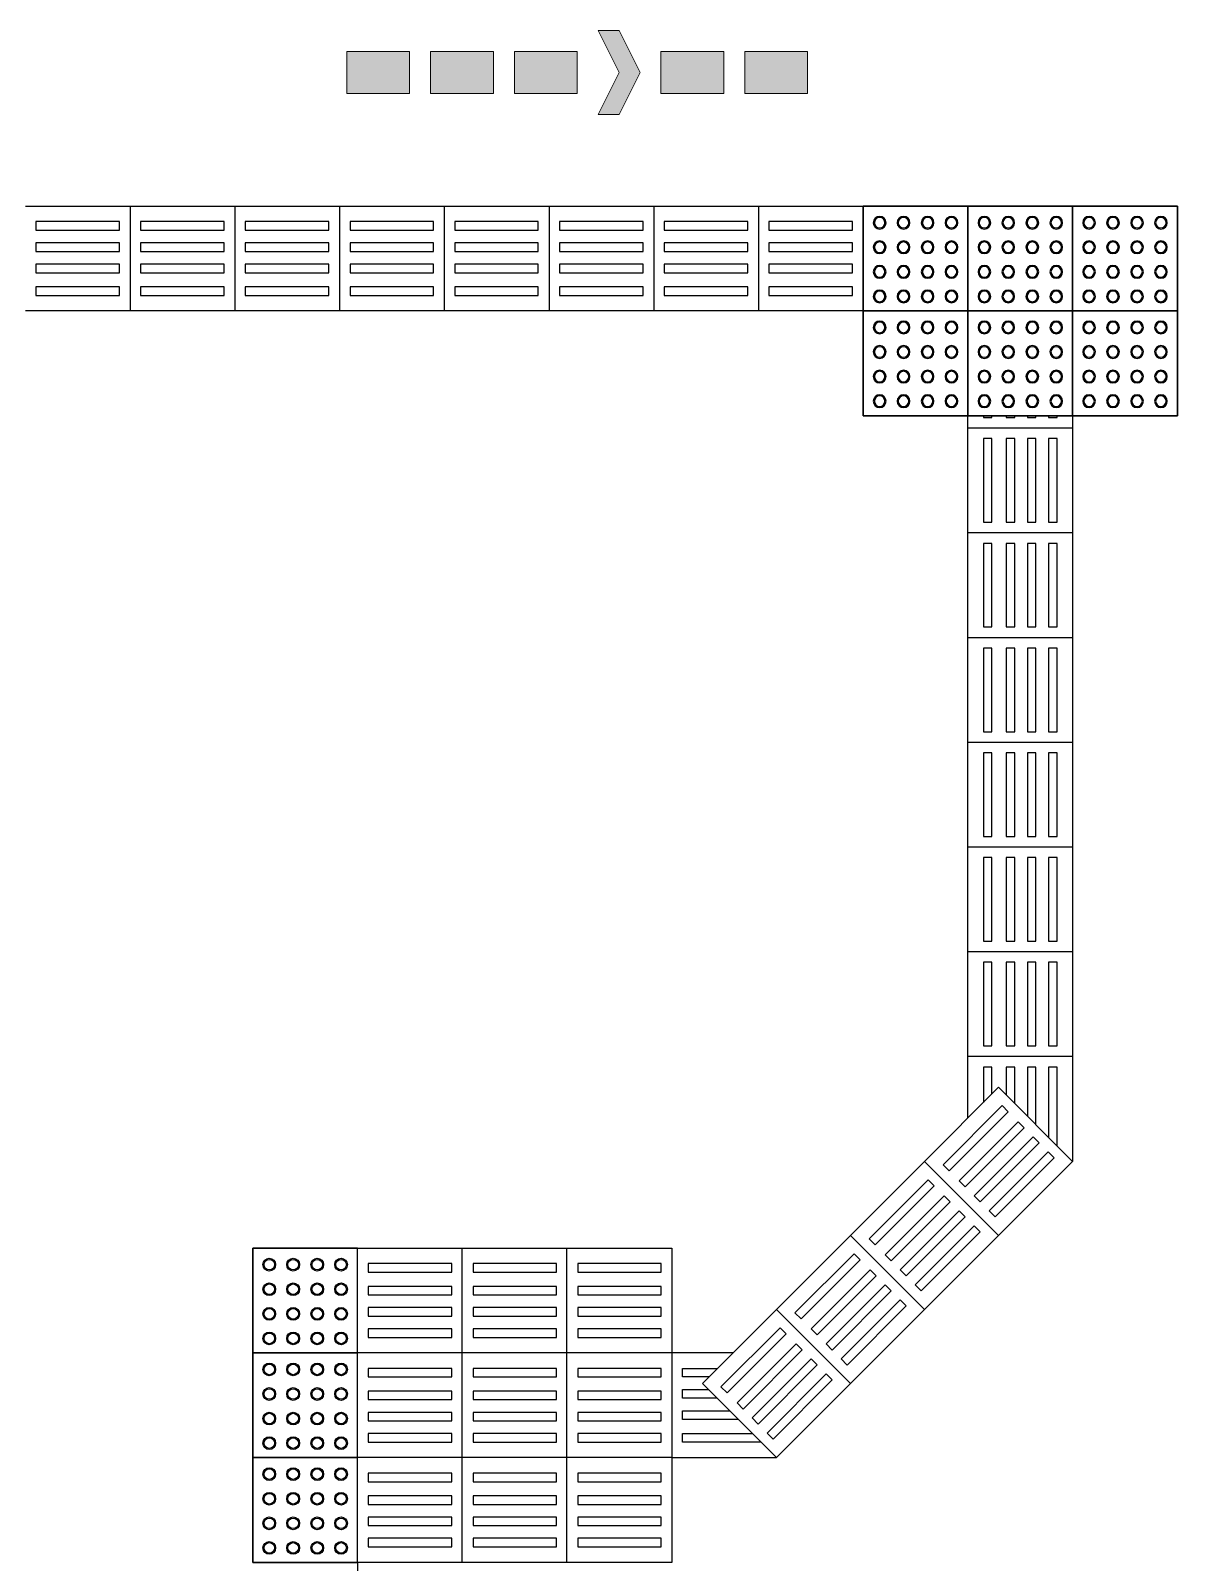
# Model space of a CAD drawing. Header units: metres. Extents: x 341 to 459, y 1341 to 1425.
# Drawn here: x 364.654 to 367.392, y 1374.081 to 1377.737 of the extents above; entities that cross this region are included whole.
import ezdxf
from ezdxf.enums import TextEntityAlignment as Align

# ---------------------------------------------------------------- set-up
doc = ezdxf.new("R2010")
doc.units = ezdxf.units.M
doc.layers.add('INC_EQUIP', color=10, linetype='Continuous', lineweight=20)
doc.layers.add('INC_PLACAS', color=10, linetype='Continuous', lineweight=20)
doc.layers.add('Itens de detalhe', color=7, linetype='Continuous')
doc.layers.add('Notas de texto-1', color=7, linetype='Continuous')
doc.styles.add('ROMANS', font='ROMANS.SHX')

# ---------------------------------------------------------------- blocks, each defined once
blk = doc.blocks.new('piso tatil')
at = {"layer": 'Itens de detalhe', "color": 252, "true_color": 0x939598, "extrusion": (0, 0, -1)}
for p, q in [((-147.1721, 27.6842), (-146.9221, 27.6842)), ((-147.1721, 27.6842), (-146.9221, 27.6842)), ((-146.9221, 27.6842), (-146.6721, 27.6842)), ((-146.9221, 27.6842), (-146.6721, 27.6842)), ((-146.9221, 27.6842), (-146.9221, 27.4342)), ((-146.9221, 27.6842), (-146.9221, 27.4342)), ((-146.6721, 27.6842), (-146.4221, 27.6842)), ((-146.6721, 27.6842), (-146.4221, 27.6842)), ((-146.6721, 27.6842), (-146.6721, 27.4342)), ((-146.6721, 27.6842), (-146.6721, 27.4342)), ((-146.4221, 27.6842), (-146.1721, 27.6842)), ((-146.4221, 27.6842), (-146.1721, 27.6842)), ((-146.4221, 27.6842), (-146.4221, 27.4342)), ((-146.4221, 27.6842), (-146.4221, 27.4342)), ((-146.1721, 27.6842), (-145.9221, 27.6842)), ((-146.1721, 27.6842), (-145.9221, 27.6842)), ((-146.1721, 27.6842), (-146.1721, 27.4342)), ((-146.1721, 27.6842), (-146.1721, 27.4342)), ((-145.9221, 27.6842), (-145.6721, 27.6842)), ((-145.9221, 27.6842), (-145.6721, 27.6842)), ((-145.9221, 27.6842), (-145.9221, 27.4342)), ((-145.9221, 27.6842), (-145.9221, 27.4342)), ((-145.6721, 27.6842), (-145.4221, 27.6842)), ((-145.6721, 27.6842), (-145.4221, 27.6842)), ((-145.6721, 27.6842), (-145.6721, 27.4342)), ((-145.6721, 27.6842), (-145.6721, 27.4342)), ((-145.4221, 27.6842), (-145.1721, 27.6842)), ((-145.4221, 27.6842), (-145.1721, 27.6842)), ((-145.4221, 27.6842), (-145.4221, 27.4342)), ((-145.4221, 27.6842), (-145.4221, 27.4342)), ((-145.1721, 27.6842), (-144.9221, 27.6842)), ((-145.1721, 27.4342), (-145.1721, 27.6842)), ((-145.1721, 27.6842), (-145.1721, 27.4342)), ((-144.9221, 27.6842), (-145.1721, 27.6842)), ((-144.9221, 27.6842), (-144.6721, 27.6842)), ((-144.6721, 27.6842), (-144.9221, 27.6842)), ((-144.9221, 27.6842), (-144.9221, 27.4342)), ((-144.9221, 27.4342), (-144.9221, 27.6842)), ((-144.6721, 27.6842), (-144.4221, 27.6842)), ((-144.6721, 27.4342), (-144.6721, 27.6842)), ((-144.6721, 27.6842), (-144.6721, 27.4342)), ((-144.4221, 27.6842), (-144.6721, 27.6842)), ((-144.4221, 27.6842), (-144.4221, 27.4342)), ((-144.4221, 27.4342), (-144.4221, 27.6842)), ((-146.9477, 27.6473), (-147.1472, 27.6473)), ((-147.1472, 27.6473), (-147.1472, 27.6268)), ((-146.9477, 27.6268), (-146.9477, 27.6473)), ((-146.6977, 27.6473), (-146.8972, 27.6473)), ((-146.8972, 27.6473), (-146.8972, 27.6268)), ((-146.6977, 27.6268), (-146.6977, 27.6473)), ((-146.4477, 27.6473), (-146.6472, 27.6473)), ((-146.6472, 27.6473), (-146.6472, 27.6268)), ((-146.4477, 27.6268), (-146.4477, 27.6473)), ((-146.1977, 27.6473), (-146.3972, 27.6473)), ((-146.3972, 27.6473), (-146.3972, 27.6268)), ((-146.1977, 27.6268), (-146.1977, 27.6473)), ((-145.9477, 27.6473), (-146.1472, 27.6473)), ((-146.1472, 27.6473), (-146.1472, 27.6268)), ((-145.9477, 27.6268), (-145.9477, 27.6473)), ((-145.6977, 27.6473), (-145.8972, 27.6473)), ((-145.8972, 27.6473), (-145.8972, 27.6268)), ((-145.6977, 27.6268), (-145.6977, 27.6473)), ((-145.4477, 27.6473), (-145.6472, 27.6473)), ((-145.6472, 27.6473), (-145.6472, 27.6268)), ((-145.4477, 27.6268), (-145.4477, 27.6473)), ((-145.1977, 27.6473), (-145.3972, 27.6473)), ((-145.3972, 27.6473), (-145.3972, 27.6268)), ((-145.1977, 27.6268), (-145.1977, 27.6473)), ((-147.1472, 27.6268), (-146.9477, 27.6268)), ((-146.8972, 27.6268), (-146.6977, 27.6268)), ((-146.6472, 27.6268), (-146.4477, 27.6268)), ((-146.3972, 27.6268), (-146.1977, 27.6268)), ((-146.1472, 27.6268), (-145.9477, 27.6268)), ((-145.8972, 27.6268), (-145.6977, 27.6268)), ((-145.6472, 27.6268), (-145.4477, 27.6268)), ((-145.3972, 27.6268), (-145.1977, 27.6268)), ((-146.9477, 27.5966), (-147.1472, 27.5966)), ((-147.1472, 27.5966), (-147.1472, 27.5761)), ((-147.1472, 27.5761), (-146.9477, 27.5761)), ((-146.9477, 27.5761), (-146.9477, 27.5966)), ((-146.6977, 27.5966), (-146.8972, 27.5966)), ((-146.8972, 27.5966), (-146.8972, 27.5761)), ((-146.8972, 27.5761), (-146.6977, 27.5761)), ((-146.6977, 27.5761), (-146.6977, 27.5966)), ((-146.4477, 27.5966), (-146.6472, 27.5966)), ((-146.6472, 27.5966), (-146.6472, 27.5761)), ((-146.6472, 27.5761), (-146.4477, 27.5761)), ((-146.4477, 27.5761), (-146.4477, 27.5966)), ((-146.1977, 27.5966), (-146.3972, 27.5966)), ((-146.3972, 27.5966), (-146.3972, 27.5761)), ((-146.3972, 27.5761), (-146.1977, 27.5761)), ((-146.1977, 27.5761), (-146.1977, 27.5966)), ((-145.9477, 27.5966), (-146.1472, 27.5966)), ((-146.1472, 27.5966), (-146.1472, 27.5761)), ((-146.1472, 27.5761), (-145.9477, 27.5761)), ((-145.9477, 27.5761), (-145.9477, 27.5966)), ((-145.6977, 27.5966), (-145.8972, 27.5966)), ((-145.8972, 27.5966), (-145.8972, 27.5761)), ((-145.8972, 27.5761), (-145.6977, 27.5761)), ((-145.6977, 27.5761), (-145.6977, 27.5966)), ((-145.4477, 27.5966), (-145.6472, 27.5966)), ((-145.6472, 27.5966), (-145.6472, 27.5761)), ((-145.6472, 27.5761), (-145.4477, 27.5761)), ((-145.4477, 27.5761), (-145.4477, 27.5966)), ((-145.1977, 27.5966), (-145.3972, 27.5966)), ((-145.3972, 27.5966), (-145.3972, 27.5761)), ((-145.3972, 27.5761), (-145.1977, 27.5761)), ((-145.1977, 27.5761), (-145.1977, 27.5966)), ((-146.9477, 27.5459), (-147.1472, 27.5459)), ((-147.1472, 27.5459), (-147.1472, 27.5254)), ((-146.9477, 27.5254), (-146.9477, 27.5459)), ((-146.6977, 27.5459), (-146.8972, 27.5459)), ((-146.8972, 27.5459), (-146.8972, 27.5254)), ((-146.6977, 27.5254), (-146.6977, 27.5459)), ((-146.4477, 27.5459), (-146.6472, 27.5459)), ((-146.6472, 27.5459), (-146.6472, 27.5254)), ((-146.4477, 27.5254), (-146.4477, 27.5459)), ((-146.1977, 27.5459), (-146.3972, 27.5459)), ((-146.3972, 27.5459), (-146.3972, 27.5254)), ((-146.1977, 27.5254), (-146.1977, 27.5459)), ((-145.9477, 27.5459), (-146.1472, 27.5459)), ((-146.1472, 27.5459), (-146.1472, 27.5254)), ((-145.9477, 27.5254), (-145.9477, 27.5459)), ((-145.6977, 27.5459), (-145.8972, 27.5459)), ((-145.8972, 27.5459), (-145.8972, 27.5254)), ((-145.6977, 27.5254), (-145.6977, 27.5459)), ((-145.4477, 27.5459), (-145.6472, 27.5459)), ((-145.6472, 27.5459), (-145.6472, 27.5254)), ((-145.4477, 27.5254), (-145.4477, 27.5459)), ((-145.1977, 27.5459), (-145.3972, 27.5459)), ((-145.3972, 27.5459), (-145.3972, 27.5254)), ((-145.1977, 27.5254), (-145.1977, 27.5459)), ((-147.1472, 27.5254), (-146.9477, 27.5254)), ((-146.8972, 27.5254), (-146.6977, 27.5254)), ((-146.6472, 27.5254), (-146.4477, 27.5254)), ((-146.3972, 27.5254), (-146.1977, 27.5254)), ((-146.1472, 27.5254), (-145.9477, 27.5254)), ((-145.8972, 27.5254), (-145.6977, 27.5254)), ((-145.6472, 27.5254), (-145.4477, 27.5254)), ((-145.3972, 27.5254), (-145.1977, 27.5254)), ((-146.9477, 27.4916), (-147.1472, 27.4916)), ((-147.1472, 27.4916), (-147.1472, 27.4712)), ((-147.1472, 27.4712), (-146.9477, 27.4712)), ((-146.9477, 27.4712), (-146.9477, 27.4916)), ((-146.6977, 27.4916), (-146.8972, 27.4916)), ((-146.8972, 27.4916), (-146.8972, 27.4712)), ((-146.8972, 27.4712), (-146.6977, 27.4712)), ((-146.6977, 27.4712), (-146.6977, 27.4916)), ((-146.4477, 27.4916), (-146.6472, 27.4916)), ((-146.6472, 27.4916), (-146.6472, 27.4712)), ((-146.6472, 27.4712), (-146.4477, 27.4712)), ((-146.4477, 27.4712), (-146.4477, 27.4916)), ((-146.1977, 27.4916), (-146.3972, 27.4916)), ((-146.3972, 27.4916), (-146.3972, 27.4712)), ((-146.3972, 27.4712), (-146.1977, 27.4712)), ((-146.1977, 27.4712), (-146.1977, 27.4916)), ((-145.9477, 27.4916), (-146.1472, 27.4916)), ((-146.1472, 27.4916), (-146.1472, 27.4712)), ((-146.1472, 27.4712), (-145.9477, 27.4712)), ((-145.9477, 27.4712), (-145.9477, 27.4916)), ((-145.6977, 27.4916), (-145.8972, 27.4916)), ((-145.8972, 27.4916), (-145.8972, 27.4712)), ((-145.8972, 27.4712), (-145.6977, 27.4712)), ((-145.6977, 27.4712), (-145.6977, 27.4916)), ((-145.4477, 27.4916), (-145.6472, 27.4916)), ((-145.6472, 27.4916), (-145.6472, 27.4712)), ((-145.6472, 27.4712), (-145.4477, 27.4712)), ((-145.4477, 27.4712), (-145.4477, 27.4916)), ((-145.1977, 27.4916), (-145.3972, 27.4916)), ((-145.3972, 27.4916), (-145.3972, 27.4712)), ((-145.3972, 27.4712), (-145.1977, 27.4712)), ((-145.1977, 27.4712), (-145.1977, 27.4916)), ((-146.9221, 27.4342), (-147.1721, 27.4342)), ((-146.9221, 27.4342), (-147.1721, 27.4342)), ((-146.6721, 27.4342), (-146.9221, 27.4342)), ((-146.6721, 27.4342), (-146.9221, 27.4342)), ((-146.4221, 27.4342), (-146.6721, 27.4342)), ((-146.4221, 27.4342), (-146.6721, 27.4342)), ((-146.1721, 27.4342), (-146.4221, 27.4342)), ((-146.1721, 27.4342), (-146.4221, 27.4342)), ((-145.9221, 27.4342), (-146.1721, 27.4342)), ((-145.9221, 27.4342), (-146.1721, 27.4342)), ((-145.6721, 27.4342), (-145.9221, 27.4342)), ((-145.6721, 27.4342), (-145.9221, 27.4342)), ((-145.4221, 27.4342), (-145.6721, 27.4342)), ((-145.4221, 27.4342), (-145.6721, 27.4342)), ((-145.1721, 27.4342), (-145.4221, 27.4342)), ((-145.1721, 27.4342), (-145.4221, 27.4342)), ((-145.1721, 27.1842), (-145.1721, 27.4342)), ((-145.1721, 27.4342), (-145.1721, 27.1842)), ((-144.9221, 27.4342), (-145.1721, 27.4342)), ((-145.1721, 27.4342), (-144.9221, 27.4342)), ((-144.6721, 27.4342), (-144.9221, 27.4342)), ((-144.9221, 27.4342), (-144.6721, 27.4342)), ((-144.9221, 27.4342), (-144.9221, 27.1842)), ((-144.9221, 27.1842), (-144.9221, 27.4342)), ((-144.6721, 27.1842), (-144.6721, 27.4342)), ((-144.6721, 27.4342), (-144.6721, 27.1842)), ((-144.4221, 27.4342), (-144.6721, 27.4342)), ((-144.6721, 27.4342), (-144.4221, 27.4342)), ((-144.4221, 27.4342), (-144.4221, 27.1842)), ((-144.4221, 27.1842), (-144.4221, 27.4342)), ((-144.9221, 27.1842), (-145.1721, 27.1842)), ((-145.1721, 27.1842), (-144.9221, 27.1842)), ((-144.9221, 27.1542), (-144.9221, 27.1842)), ((-144.9221, 27.1542), (-144.9221, 27.1842)), ((-144.6721, 27.1842), (-144.9221, 27.1842)), ((-144.9221, 27.1842), (-144.6721, 27.1842)), ((-144.8851, 27.1842), (-144.8851, 27.1799)), ((-144.8851, 27.1799), (-144.8647, 27.1799)), ((-144.8647, 27.1799), (-144.8647, 27.1842)), ((-144.8309, 27.1842), (-144.8309, 27.1799)), ((-144.8309, 27.1799), (-144.8104, 27.1799)), ((-144.8104, 27.1799), (-144.8104, 27.1842)), ((-144.7802, 27.1842), (-144.7802, 27.1799)), ((-144.7802, 27.1799), (-144.7597, 27.1799)), ((-144.7597, 27.1799), (-144.7597, 27.1842)), ((-144.7295, 27.1842), (-144.7295, 27.1799)), ((-144.7295, 27.1799), (-144.709, 27.1799)), ((-144.709, 27.1799), (-144.709, 27.1842)), ((-144.6721, 27.1842), (-144.6721, 27.1542)), ((-144.6721, 27.1842), (-144.6721, 27.1542)), ((-144.4221, 27.1842), (-144.6721, 27.1842)), ((-144.6721, 27.1842), (-144.4221, 27.1842)), ((-144.9221, 26.9042), (-144.9221, 27.1542)), ((-144.9221, 26.9042), (-144.9221, 27.1542)), ((-144.6721, 27.1542), (-144.9221, 27.1542)), ((-144.6721, 27.1542), (-144.9221, 27.1542)), ((-144.8851, 27.1294), (-144.8851, 26.9299)), ((-144.8647, 27.1294), (-144.8851, 27.1294)), ((-144.8647, 26.9299), (-144.8647, 27.1294)), ((-144.8309, 27.1294), (-144.8309, 26.9299)), ((-144.8104, 27.1294), (-144.8309, 27.1294)), ((-144.8104, 26.9299), (-144.8104, 27.1294)), ((-144.7802, 27.1294), (-144.7802, 26.9299)), ((-144.7597, 27.1294), (-144.7802, 27.1294)), ((-144.7597, 26.9299), (-144.7597, 27.1294)), ((-144.7295, 27.1294), (-144.7295, 26.9299)), ((-144.709, 27.1294), (-144.7295, 27.1294)), ((-144.709, 26.9299), (-144.709, 27.1294)), ((-144.6721, 27.1542), (-144.6721, 26.9042)), ((-144.6721, 27.1542), (-144.6721, 26.9042)), ((-144.8851, 26.9299), (-144.8647, 26.9299)), ((-144.8309, 26.9299), (-144.8104, 26.9299)), ((-144.7802, 26.9299), (-144.7597, 26.9299)), ((-144.7295, 26.9299), (-144.709, 26.9299)), ((-144.9221, 26.6542), (-144.9221, 26.9042)), ((-144.9221, 26.6542), (-144.9221, 26.9042)), ((-144.6721, 26.9042), (-144.9221, 26.9042)), ((-144.6721, 26.9042), (-144.9221, 26.9042)), ((-144.8851, 26.8794), (-144.8851, 26.6799)), ((-144.8647, 26.8794), (-144.8851, 26.8794)), ((-144.8647, 26.6799), (-144.8647, 26.8794)), ((-144.8309, 26.8794), (-144.8309, 26.6799)), ((-144.8104, 26.8794), (-144.8309, 26.8794)), ((-144.8104, 26.6799), (-144.8104, 26.8794)), ((-144.7802, 26.8794), (-144.7802, 26.6799)), ((-144.7597, 26.8794), (-144.7802, 26.8794)), ((-144.7597, 26.6799), (-144.7597, 26.8794)), ((-144.7295, 26.8794), (-144.7295, 26.6799)), ((-144.709, 26.8794), (-144.7295, 26.8794)), ((-144.709, 26.6799), (-144.709, 26.8794)), ((-144.6721, 26.9042), (-144.6721, 26.6542)), ((-144.6721, 26.9042), (-144.6721, 26.6542)), ((-144.9221, 26.4042), (-144.9221, 26.6542)), ((-144.9221, 26.4042), (-144.9221, 26.6542)), ((-144.6721, 26.6542), (-144.9221, 26.6542)), ((-144.6721, 26.6542), (-144.9221, 26.6542)), ((-144.8851, 26.6799), (-144.8647, 26.6799)), ((-144.8309, 26.6799), (-144.8104, 26.6799)), ((-144.7802, 26.6799), (-144.7597, 26.6799)), ((-144.7295, 26.6799), (-144.709, 26.6799)), ((-144.6721, 26.6542), (-144.6721, 26.4042)), ((-144.6721, 26.6542), (-144.6721, 26.4042)), ((-144.8851, 26.6294), (-144.8851, 26.4299)), ((-144.8647, 26.6294), (-144.8851, 26.6294)), ((-144.8647, 26.4299), (-144.8647, 26.6294)), ((-144.8309, 26.6294), (-144.8309, 26.4299)), ((-144.8104, 26.6294), (-144.8309, 26.6294)), ((-144.8104, 26.4299), (-144.8104, 26.6294)), ((-144.7802, 26.6294), (-144.7802, 26.4299)), ((-144.7597, 26.6294), (-144.7802, 26.6294)), ((-144.7597, 26.4299), (-144.7597, 26.6294)), ((-144.7295, 26.6294), (-144.7295, 26.4299)), ((-144.709, 26.6294), (-144.7295, 26.6294)), ((-144.709, 26.4299), (-144.709, 26.6294)), ((-144.9221, 26.1542), (-144.9221, 26.4042)), ((-144.9221, 26.1542), (-144.9221, 26.4042)), ((-144.6721, 26.4042), (-144.9221, 26.4042)), ((-144.6721, 26.4042), (-144.9221, 26.4042)), ((-144.8851, 26.4299), (-144.8647, 26.4299)), ((-144.8309, 26.4299), (-144.8104, 26.4299)), ((-144.7802, 26.4299), (-144.7597, 26.4299)), ((-144.7295, 26.4299), (-144.709, 26.4299)), ((-144.6721, 26.4042), (-144.6721, 26.1542)), ((-144.6721, 26.4042), (-144.6721, 26.1542)), ((-144.8851, 26.3794), (-144.8851, 26.1799)), ((-144.8647, 26.3794), (-144.8851, 26.3794)), ((-144.8647, 26.1799), (-144.8647, 26.3794)), ((-144.8309, 26.3794), (-144.8309, 26.1799)), ((-144.8104, 26.3794), (-144.8309, 26.3794)), ((-144.8104, 26.1799), (-144.8104, 26.3794)), ((-144.7802, 26.3794), (-144.7802, 26.1799)), ((-144.7597, 26.3794), (-144.7802, 26.3794)), ((-144.7597, 26.1799), (-144.7597, 26.3794)), ((-144.7295, 26.3794), (-144.7295, 26.1799)), ((-144.709, 26.3794), (-144.7295, 26.3794)), ((-144.709, 26.1799), (-144.709, 26.3794)), ((-144.8851, 26.1799), (-144.8647, 26.1799)), ((-144.8309, 26.1799), (-144.8104, 26.1799)), ((-144.7802, 26.1799), (-144.7597, 26.1799)), ((-144.7295, 26.1799), (-144.709, 26.1799)), ((-144.9221, 25.9042), (-144.9221, 26.1542)), ((-144.9221, 25.9042), (-144.9221, 26.1542)), ((-144.6721, 26.1542), (-144.9221, 26.1542)), ((-144.6721, 26.1542), (-144.9221, 26.1542)), ((-144.6721, 26.1542), (-144.6721, 25.9042)), ((-144.6721, 26.1542), (-144.6721, 25.9042)), ((-144.8851, 26.1294), (-144.8851, 25.9299)), ((-144.8647, 26.1294), (-144.8851, 26.1294)), ((-144.8647, 25.9299), (-144.8647, 26.1294)), ((-144.8309, 26.1294), (-144.8309, 25.9299)), ((-144.8104, 26.1294), (-144.8309, 26.1294)), ((-144.8104, 25.9299), (-144.8104, 26.1294)), ((-144.7802, 26.1294), (-144.7802, 25.9299)), ((-144.7597, 26.1294), (-144.7802, 26.1294)), ((-144.7597, 25.9299), (-144.7597, 26.1294)), ((-144.7295, 26.1294), (-144.7295, 25.9299)), ((-144.709, 26.1294), (-144.7295, 26.1294)), ((-144.709, 25.9299), (-144.709, 26.1294)), ((-144.8851, 25.9299), (-144.8647, 25.9299)), ((-144.8309, 25.9299), (-144.8104, 25.9299)), ((-144.7802, 25.9299), (-144.7597, 25.9299)), ((-144.7295, 25.9299), (-144.709, 25.9299)), ((-144.9221, 25.6542), (-144.9221, 25.9042)), ((-144.9221, 25.6542), (-144.9221, 25.9042)), ((-144.6721, 25.9042), (-144.9221, 25.9042)), ((-144.6721, 25.9042), (-144.9221, 25.9042)), ((-144.6721, 25.9042), (-144.6721, 25.6542)), ((-144.6721, 25.9042), (-144.6721, 25.6542)), ((-144.8851, 25.8794), (-144.8851, 25.6799)), ((-144.8647, 25.8794), (-144.8851, 25.8794)), ((-144.8647, 25.6799), (-144.8647, 25.8794)), ((-144.8309, 25.8794), (-144.8309, 25.6799)), ((-144.8104, 25.8794), (-144.8309, 25.8794)), ((-144.8104, 25.6799), (-144.8104, 25.8794)), ((-144.7802, 25.8794), (-144.7802, 25.6799)), ((-144.7597, 25.8794), (-144.7802, 25.8794)), ((-144.7597, 25.6799), (-144.7597, 25.8794)), ((-144.7295, 25.8794), (-144.7295, 25.6799)), ((-144.709, 25.8794), (-144.7295, 25.8794)), ((-144.709, 25.6799), (-144.709, 25.8794)), ((-144.8851, 25.6799), (-144.8647, 25.6799)), ((-144.8309, 25.6799), (-144.8104, 25.6799)), ((-144.7802, 25.6799), (-144.7597, 25.6799)), ((-144.7295, 25.6799), (-144.709, 25.6799)), ((-144.9221, 25.5078), (-144.9221, 25.6542)), ((-144.9221, 25.5078), (-144.9221, 25.6542)), ((-144.6721, 25.6542), (-144.9221, 25.6542)), ((-144.6721, 25.6542), (-144.9221, 25.6542)), ((-144.6721, 25.6542), (-144.6721, 25.4042)), ((-144.6721, 25.6542), (-144.6721, 25.4042)), ((-144.8851, 25.6294), (-144.8851, 25.5447)), ((-144.8647, 25.6294), (-144.8851, 25.6294)), ((-144.8647, 25.5652), (-144.8647, 25.6294)), ((-144.8309, 25.6294), (-144.8309, 25.563)), ((-144.8104, 25.6294), (-144.8309, 25.6294)), ((-144.8104, 25.5426), (-144.8104, 25.6294)), ((-144.7802, 25.6294), (-144.7802, 25.5123)), ((-144.7597, 25.6294), (-144.7802, 25.6294)), ((-144.7597, 25.4919), (-144.7597, 25.6294)), ((-144.7295, 25.6294), (-144.7295, 25.4616)), ((-144.709, 25.6294), (-144.7295, 25.6294)), ((-144.709, 25.4412), (-144.709, 25.6294)), ((-145.0256, 25.4042), (-144.8488, 25.581)), ((-145.0256, 25.4042), (-144.8488, 25.581)), ((-144.8488, 25.581), (-144.6721, 25.4042)), ((-144.8488, 25.581), (-144.6721, 25.4042)), ((-144.8402, 25.5373), (-144.9813, 25.3962)), ((-144.9669, 25.3818), (-144.8258, 25.5228)), ((-144.8258, 25.5228), (-144.8402, 25.5373)), ((-144.8019, 25.4989), (-144.943, 25.3579)), ((-144.9285, 25.3434), (-144.7875, 25.4845)), ((-144.7875, 25.4845), (-144.8019, 25.4989)), ((-144.766, 25.4631), (-144.9071, 25.322)), ((-144.8927, 25.3076), (-144.7516, 25.4486)), ((-144.7516, 25.4486), (-144.766, 25.4631)), ((-144.7302, 25.4272), (-144.8713, 25.2862)), ((-144.8568, 25.2717), (-144.7158, 25.4128)), ((-144.7158, 25.4128), (-144.7302, 25.4272)), ((-145.2024, 25.2274), (-145.0256, 25.4042)), ((-145.2024, 25.2274), (-145.0256, 25.4042)), ((-144.8488, 25.2274), (-145.0256, 25.4042)), ((-144.8488, 25.2274), (-145.0256, 25.4042)), ((-144.9813, 25.3962), (-144.9669, 25.3818)), ((-144.6721, 25.4042), (-144.8488, 25.2274)), ((-144.6721, 25.4042), (-144.8488, 25.2274)), ((-145.017, 25.3605), (-145.1581, 25.2194)), ((-145.1437, 25.205), (-145.0026, 25.3461)), ((-145.0026, 25.3461), (-145.017, 25.3605)), ((-144.943, 25.3579), (-144.9285, 25.3434)), ((-144.9787, 25.3222), (-145.1197, 25.1811)), ((-145.1053, 25.1666), (-144.9642, 25.3077)), ((-144.9642, 25.3077), (-144.9787, 25.3222)), ((-144.9071, 25.322), (-144.8927, 25.3076)), ((-144.9428, 25.2863), (-145.0839, 25.1452)), ((-145.0695, 25.1308), (-144.9284, 25.2719)), ((-144.9284, 25.2719), (-144.9428, 25.2863)), ((-144.8713, 25.2862), (-144.8568, 25.2717)), ((-144.907, 25.2505), (-145.048, 25.1094)), ((-145.0336, 25.0949), (-144.8925, 25.236)), ((-144.8925, 25.236), (-144.907, 25.2505)), ((-146.3792, 24.9471), (-146.3792, 25.1971)), ((-146.3792, 25.1971), (-146.1292, 25.1971)), ((-146.3792, 24.9471), (-146.3792, 25.1971)), ((-146.3792, 25.1971), (-146.1292, 25.1971)), ((-146.1292, 24.9471), (-146.1292, 25.1971)), ((-146.1292, 25.1971), (-145.8792, 25.1971)), ((-146.1292, 24.9471), (-146.1292, 25.1971)), ((-146.1292, 25.1971), (-145.8792, 25.1971)), ((-145.8792, 24.9471), (-145.8792, 25.1971)), ((-145.8792, 25.1971), (-145.6292, 25.1971)), ((-145.8792, 24.9471), (-145.8792, 25.1971)), ((-145.8792, 25.1971), (-145.6292, 25.1971)), ((-145.6292, 25.1971), (-145.6292, 24.9471)), ((-145.6292, 25.1971), (-145.6292, 24.9471)), ((-145.3792, 25.0506), (-145.2024, 25.2274)), ((-145.3792, 25.0506), (-145.2024, 25.2274)), ((-145.0256, 25.0506), (-145.2024, 25.2274)), ((-145.0256, 25.0506), (-145.2024, 25.2274)), ((-145.1581, 25.2194), (-145.1437, 25.205)), ((-144.8488, 25.2274), (-145.0256, 25.0506)), ((-144.8488, 25.2274), (-145.0256, 25.0506)), ((-146.154, 25.1601), (-146.3535, 25.1601)), ((-146.3535, 25.1601), (-146.3535, 25.1397)), ((-146.154, 25.1397), (-146.154, 25.1601)), ((-145.904, 25.1601), (-146.1035, 25.1601)), ((-146.1035, 25.1601), (-146.1035, 25.1397)), ((-145.904, 25.1397), (-145.904, 25.1601)), ((-145.654, 25.1601), (-145.8535, 25.1601)), ((-145.8535, 25.1601), (-145.8535, 25.1397)), ((-145.654, 25.1397), (-145.654, 25.1601)), ((-145.1938, 25.1837), (-145.3349, 25.0427)), ((-145.3204, 25.0282), (-145.1794, 25.1693)), ((-145.1794, 25.1693), (-145.1938, 25.1837)), ((-145.1197, 25.1811), (-145.1053, 25.1666)), ((-146.3535, 25.1397), (-146.154, 25.1397)), ((-146.1035, 25.1397), (-145.904, 25.1397)), ((-145.8535, 25.1397), (-145.654, 25.1397)), ((-145.1554, 25.1454), (-145.2965, 25.0043)), ((-145.2821, 24.9899), (-145.141, 25.1309)), ((-145.141, 25.1309), (-145.1554, 25.1454)), ((-145.0839, 25.1452), (-145.0695, 25.1308)), ((-146.154, 25.1059), (-146.3535, 25.1059)), ((-146.3535, 25.1059), (-146.3535, 25.0855)), ((-146.3535, 25.0855), (-146.154, 25.0855)), ((-146.154, 25.0855), (-146.154, 25.1059)), ((-145.904, 25.1059), (-146.1035, 25.1059)), ((-146.1035, 25.1059), (-146.1035, 25.0855)), ((-146.1035, 25.0855), (-145.904, 25.0855)), ((-145.904, 25.0855), (-145.904, 25.1059)), ((-145.654, 25.1059), (-145.8535, 25.1059)), ((-145.8535, 25.1059), (-145.8535, 25.0855)), ((-145.8535, 25.0855), (-145.654, 25.0855)), ((-145.654, 25.0855), (-145.654, 25.1059)), ((-145.1196, 25.1095), (-145.2607, 24.9685)), ((-145.2462, 24.954), (-145.1052, 25.0951)), ((-145.1052, 25.0951), (-145.1196, 25.1095)), ((-145.048, 25.1094), (-145.0336, 25.0949)), ((-146.154, 25.0552), (-146.3535, 25.0552)), ((-146.3535, 25.0552), (-146.3535, 25.0348)), ((-146.154, 25.0348), (-146.154, 25.0552)), ((-145.904, 25.0552), (-146.1035, 25.0552)), ((-146.1035, 25.0552), (-146.1035, 25.0348)), ((-145.904, 25.0348), (-145.904, 25.0552)), ((-145.654, 25.0552), (-145.8535, 25.0552)), ((-145.8535, 25.0552), (-145.8535, 25.0348)), ((-145.654, 25.0348), (-145.654, 25.0552)), ((-145.5559, 24.8739), (-145.3792, 25.0506)), ((-145.5559, 24.8739), (-145.3792, 25.0506)), ((-145.2024, 24.8739), (-145.3792, 25.0506)), ((-145.2024, 24.8739), (-145.3792, 25.0506)), ((-145.0838, 25.0737), (-145.2248, 24.9326)), ((-145.2104, 24.9182), (-145.0693, 25.0592)), ((-145.0256, 25.0506), (-145.2024, 24.8739)), ((-145.0256, 25.0506), (-145.2024, 24.8739)), ((-145.0693, 25.0592), (-145.0838, 25.0737)), ((-146.3535, 25.0348), (-146.154, 25.0348)), ((-146.1035, 25.0348), (-145.904, 25.0348)), ((-145.8535, 25.0348), (-145.654, 25.0348)), ((-145.3349, 25.0427), (-145.3204, 25.0282)), ((-146.154, 25.0045), (-146.3535, 25.0045)), ((-146.3535, 25.0045), (-146.3535, 24.9841)), ((-146.3535, 24.9841), (-146.154, 24.9841)), ((-146.154, 24.9841), (-146.154, 25.0045)), ((-145.904, 25.0045), (-146.1035, 25.0045)), ((-146.1035, 25.0045), (-146.1035, 24.9841)), ((-146.1035, 24.9841), (-145.904, 24.9841)), ((-145.904, 24.9841), (-145.904, 25.0045)), ((-145.654, 25.0045), (-145.8535, 25.0045)), ((-145.8535, 25.0045), (-145.8535, 24.9841)), ((-145.8535, 24.9841), (-145.654, 24.9841)), ((-145.654, 24.9841), (-145.654, 25.0045)), ((-145.3706, 25.0069), (-145.5116, 24.8659)), ((-145.4972, 24.8514), (-145.3561, 24.9925)), ((-145.3561, 24.9925), (-145.3706, 25.0069)), ((-145.2965, 25.0043), (-145.2821, 24.9899)), ((-146.3792, 24.6971), (-146.3792, 24.9471)), ((-146.3792, 24.6971), (-146.3792, 24.9471)), ((-146.1292, 24.9471), (-146.3792, 24.9471)), ((-146.1292, 24.9471), (-146.3792, 24.9471)), ((-146.1292, 24.6971), (-146.1292, 24.9471)), ((-146.1292, 24.6971), (-146.1292, 24.9471)), ((-145.8792, 24.9471), (-146.1292, 24.9471)), ((-145.8792, 24.9471), (-146.1292, 24.9471)), ((-145.8792, 24.6971), (-145.8792, 24.9471)), ((-145.8792, 24.6971), (-145.8792, 24.9471)), ((-145.6292, 24.9471), (-145.8792, 24.9471)), ((-145.6292, 24.9471), (-145.8792, 24.9471)), ((-145.3322, 24.9686), (-145.4733, 24.8275)), ((-145.4589, 24.8131), (-145.3178, 24.9542)), ((-145.3178, 24.9542), (-145.3322, 24.9686)), ((-145.2607, 24.9685), (-145.2462, 24.954)), ((-146.154, 24.9101), (-146.3535, 24.9101)), ((-146.3535, 24.9101), (-146.3535, 24.8897)), ((-146.154, 24.8897), (-146.154, 24.9101)), ((-145.904, 24.9101), (-146.1035, 24.9101)), ((-146.1035, 24.9101), (-146.1035, 24.8897)), ((-145.904, 24.8897), (-145.904, 24.9101)), ((-145.654, 24.9101), (-145.8535, 24.9101)), ((-145.8535, 24.9101), (-145.8535, 24.8897)), ((-145.654, 24.8897), (-145.654, 24.9101)), ((-145.2964, 24.9328), (-145.4374, 24.7917)), ((-145.423, 24.7772), (-145.2819, 24.9183)), ((-145.2819, 24.9183), (-145.2964, 24.9328)), ((-145.2248, 24.9326), (-145.2104, 24.9182)), ((-146.3535, 24.8897), (-146.154, 24.8897)), ((-146.1035, 24.8897), (-145.904, 24.8897)), ((-145.8535, 24.8897), (-145.654, 24.8897)), ((-145.3792, 24.6971), (-145.5559, 24.8739)), ((-145.3792, 24.6971), (-145.5559, 24.8739)), ((-145.5116, 24.8659), (-145.4972, 24.8514)), ((-145.2605, 24.8969), (-145.4016, 24.7558)), ((-145.3872, 24.7414), (-145.2461, 24.8825)), ((-145.2024, 24.8739), (-145.3792, 24.6971)), ((-145.2024, 24.8739), (-145.3792, 24.6971)), ((-145.2461, 24.8825), (-145.2605, 24.8969)), ((-146.154, 24.8559), (-146.3535, 24.8559)), ((-146.3535, 24.8559), (-146.3535, 24.8355)), ((-146.3535, 24.8355), (-146.154, 24.8355)), ((-146.154, 24.8355), (-146.154, 24.8559)), ((-145.904, 24.8559), (-146.1035, 24.8559)), ((-146.1035, 24.8559), (-146.1035, 24.8355)), ((-146.1035, 24.8355), (-145.904, 24.8355)), ((-145.904, 24.8355), (-145.904, 24.8559)), ((-145.654, 24.8559), (-145.8535, 24.8559)), ((-145.8535, 24.8559), (-145.8535, 24.8355)), ((-145.8535, 24.8355), (-145.654, 24.8355)), ((-145.654, 24.8355), (-145.654, 24.8559)), ((-145.4733, 24.8275), (-145.4589, 24.8131)), ((-146.154, 24.8052), (-146.3535, 24.8052)), ((-146.3535, 24.8052), (-146.3535, 24.7848)), ((-146.154, 24.7848), (-146.154, 24.8052)), ((-145.904, 24.8052), (-146.1035, 24.8052)), ((-146.1035, 24.8052), (-146.1035, 24.7848)), ((-145.904, 24.7848), (-145.904, 24.8052)), ((-145.654, 24.8052), (-145.8535, 24.8052)), ((-145.8535, 24.8052), (-145.8535, 24.7848)), ((-145.654, 24.7848), (-145.654, 24.8052)), ((-145.4374, 24.7917), (-145.423, 24.7772)), ((-146.3535, 24.7848), (-146.154, 24.7848)), ((-146.154, 24.7545), (-146.3535, 24.7545)), ((-146.3535, 24.7545), (-146.3535, 24.7341)), ((-146.154, 24.7341), (-146.154, 24.7545)), ((-146.1035, 24.7848), (-145.904, 24.7848)), ((-145.904, 24.7545), (-146.1035, 24.7545)), ((-146.1035, 24.7545), (-146.1035, 24.7341)), ((-145.904, 24.7341), (-145.904, 24.7545)), ((-145.8535, 24.7848), (-145.654, 24.7848)), ((-145.654, 24.7545), (-145.8535, 24.7545)), ((-145.8535, 24.7545), (-145.8535, 24.7341)), ((-145.654, 24.7341), (-145.654, 24.7545)), ((-145.4016, 24.7558), (-145.3872, 24.7414)), ((-146.3535, 24.7341), (-146.154, 24.7341)), ((-146.1035, 24.7341), (-145.904, 24.7341)), ((-145.8535, 24.7341), (-145.654, 24.7341)), ((-146.3792, 24.4471), (-146.3792, 24.6971)), ((-146.3792, 24.4471), (-146.3792, 24.6971)), ((-146.1292, 24.6971), (-146.3792, 24.6971)), ((-146.1292, 24.6971), (-146.3792, 24.6971)), ((-146.1292, 24.4471), (-146.1292, 24.6971)), ((-146.1292, 24.4471), (-146.1292, 24.6971)), ((-145.8792, 24.6971), (-146.1292, 24.6971)), ((-145.8792, 24.6971), (-146.1292, 24.6971)), ((-145.8792, 24.4471), (-145.8792, 24.6971)), ((-145.8792, 24.4471), (-145.8792, 24.6971)), ((-145.6292, 24.6971), (-145.8792, 24.6971)), ((-145.6292, 24.6971), (-145.8792, 24.6971)), ((-145.6292, 24.6971), (-145.6292, 24.4471)), ((-145.6292, 24.6971), (-145.6292, 24.4471)), ((-146.154, 24.6601), (-146.3535, 24.6601)), ((-146.3535, 24.6601), (-146.3535, 24.6397)), ((-146.154, 24.6397), (-146.154, 24.6601)), ((-145.904, 24.6601), (-146.1035, 24.6601)), ((-146.1035, 24.6601), (-146.1035, 24.6397)), ((-145.904, 24.6397), (-145.904, 24.6601)), ((-145.654, 24.6601), (-145.8535, 24.6601)), ((-145.8535, 24.6601), (-145.8535, 24.6397)), ((-145.654, 24.6397), (-145.654, 24.6601)), ((-146.3535, 24.6397), (-146.154, 24.6397)), ((-146.1035, 24.6397), (-145.904, 24.6397)), ((-145.8535, 24.6397), (-145.654, 24.6397)), ((-146.154, 24.6059), (-146.3535, 24.6059)), ((-146.3535, 24.6059), (-146.3535, 24.5855)), ((-146.3535, 24.5855), (-146.154, 24.5855)), ((-146.154, 24.5855), (-146.154, 24.6059)), ((-145.904, 24.6059), (-146.1035, 24.6059)), ((-146.1035, 24.6059), (-146.1035, 24.5855)), ((-146.1035, 24.5855), (-145.904, 24.5855)), ((-145.904, 24.5855), (-145.904, 24.6059)), ((-145.654, 24.6059), (-145.8535, 24.6059)), ((-145.8535, 24.6059), (-145.8535, 24.5855)), ((-145.8535, 24.5855), (-145.654, 24.5855)), ((-145.654, 24.5855), (-145.654, 24.6059)), ((-146.154, 24.5552), (-146.3535, 24.5552)), ((-146.3535, 24.5552), (-146.3535, 24.5348)), ((-146.3535, 24.5348), (-146.154, 24.5348)), ((-146.154, 24.5348), (-146.154, 24.5552)), ((-145.904, 24.5552), (-146.1035, 24.5552)), ((-146.1035, 24.5552), (-146.1035, 24.5348)), ((-146.1035, 24.5348), (-145.904, 24.5348)), ((-145.904, 24.5348), (-145.904, 24.5552)), ((-145.654, 24.5552), (-145.8535, 24.5552)), ((-145.8535, 24.5552), (-145.8535, 24.5348)), ((-145.8535, 24.5348), (-145.654, 24.5348)), ((-145.654, 24.5348), (-145.654, 24.5552)), ((-146.154, 24.5045), (-146.3535, 24.5045)), ((-146.3535, 24.5045), (-146.3535, 24.4841)), ((-146.154, 24.4841), (-146.154, 24.5045)), ((-145.904, 24.5045), (-146.1035, 24.5045)), ((-146.1035, 24.5045), (-146.1035, 24.4841)), ((-145.904, 24.4841), (-145.904, 24.5045)), ((-145.654, 24.5045), (-145.8535, 24.5045)), ((-145.8535, 24.5045), (-145.8535, 24.4841)), ((-145.654, 24.4841), (-145.654, 24.5045)), ((-146.3535, 24.4841), (-146.154, 24.4841)), ((-146.1035, 24.4841), (-145.904, 24.4841)), ((-145.8535, 24.4841), (-145.654, 24.4841)), ((-146.1292, 24.4471), (-146.3792, 24.4471)), ((-146.1292, 24.4471), (-146.3792, 24.4471)), ((-145.8792, 24.4471), (-146.1292, 24.4471)), ((-145.8792, 24.4471), (-146.1292, 24.4471)), ((-145.6292, 24.4471), (-145.8792, 24.4471)), ((-145.6292, 24.4471), (-145.8792, 24.4471))]:
    blk.add_line(p, q, dxfattribs=at)
at = {"layer": 'Itens de detalhe', "color": 252, "true_color": 0x939598}
for p, q in [((-146.3792, 25.1971), (-146.6292, 25.1971)), ((-146.6292, 25.1971), (-146.6292, 24.9471)), ((-146.6292, 24.9471), (-146.6292, 25.1971)), ((-146.6292, 25.1971), (-146.3792, 25.1971)), ((-146.6292, 24.9471), (-146.6292, 24.6971)), ((-146.6292, 24.6971), (-146.6292, 24.9471)), ((-146.6292, 24.9471), (-146.3792, 24.9471)), ((-146.3792, 24.9471), (-146.6292, 24.9471)), ((-145.4827, 24.9471), (-145.6292, 24.9471)), ((-145.6292, 24.9471), (-145.6292, 24.6971)), ((-145.4827, 24.9471), (-145.6292, 24.9471)), ((-145.6292, 24.9471), (-145.6292, 24.6971)), ((-145.6035, 24.8897), (-145.6035, 24.9101)), ((-145.6035, 24.9101), (-145.5197, 24.9101)), ((-145.5401, 24.8897), (-145.6035, 24.8897)), ((-145.6035, 24.839), (-145.6035, 24.8594)), ((-145.6035, 24.8594), (-145.5415, 24.8594)), ((-145.5211, 24.839), (-145.6035, 24.839)), ((-145.6035, 24.7883), (-145.6035, 24.8087)), ((-145.6035, 24.8087), (-145.4908, 24.8087)), ((-145.4704, 24.7883), (-145.6035, 24.7883)), ((-145.6035, 24.7341), (-145.6035, 24.7545)), ((-145.6035, 24.7545), (-145.4366, 24.7545)), ((-145.4161, 24.7341), (-145.6035, 24.7341)), ((-146.6292, 24.6971), (-146.6292, 24.4471)), ((-146.6292, 24.4471), (-146.6292, 24.6971)), ((-146.6292, 24.6971), (-146.3792, 24.6971)), ((-146.3792, 24.6971), (-146.6292, 24.6971)), ((-145.6292, 24.6971), (-145.3792, 24.6971)), ((-145.6292, 24.6971), (-145.3792, 24.6971)), ((-146.6292, 24.4471), (-146.3792, 24.4471)), ((-146.3792, 24.4471), (-146.6292, 24.4471)), ((-146.3792, 24.4471), (-146.3792, 24.1971))]:
    blk.add_line(p, q, dxfattribs=at)
at = {"layer": 'Itens de detalhe', "color": 252, "true_color": 0x939598, "extrusion": (0, 0, -1)}
for centre, radius in [((145.1328, 27.6448), 0.0152), ((145.1328, 27.6448), 0.0126), ((145.0758, 27.6448), 0.0152), ((145.0758, 27.6448), 0.0126), ((145.0183, 27.6448), 0.0152), ((145.0183, 27.6448), 0.0126), ((144.9613, 27.6448), 0.0152), ((144.9613, 27.6448), 0.0126), ((144.8828, 27.6448), 0.0152), ((144.8828, 27.6448), 0.0126), ((144.8258, 27.6448), 0.0152), ((144.8258, 27.6448), 0.0126), ((144.7683, 27.6448), 0.0152), ((144.7683, 27.6448), 0.0126), ((144.7113, 27.6448), 0.0152), ((144.7113, 27.6448), 0.0126), ((144.6328, 27.6448), 0.0152), ((144.6328, 27.6448), 0.0126), ((144.5758, 27.6448), 0.0152), ((144.5758, 27.6448), 0.0126), ((144.5183, 27.6448), 0.0152), ((144.5183, 27.6448), 0.0126), ((144.4613, 27.6448), 0.0152), ((144.4613, 27.6448), 0.0126), ((145.1328, 27.5862), 0.0152), ((145.1328, 27.5862), 0.0126), ((145.0758, 27.5862), 0.0152), ((145.0758, 27.5862), 0.0126), ((145.0183, 27.5862), 0.0152), ((145.0183, 27.5862), 0.0126), ((144.9613, 27.5862), 0.0152), ((144.9613, 27.5862), 0.0126), ((144.8828, 27.5862), 0.0152), ((144.8828, 27.5862), 0.0126), ((144.8258, 27.5862), 0.0152), ((144.8258, 27.5862), 0.0126), ((144.7683, 27.5862), 0.0152), ((144.7683, 27.5862), 0.0126), ((144.7113, 27.5862), 0.0152), ((144.7113, 27.5862), 0.0126), ((144.6328, 27.5862), 0.0152), ((144.6328, 27.5862), 0.0126), ((144.5758, 27.5862), 0.0152), ((144.5758, 27.5862), 0.0126), ((144.5183, 27.5862), 0.0152), ((144.5183, 27.5862), 0.0126), ((144.4613, 27.5862), 0.0152), ((144.4613, 27.5862), 0.0126), ((145.1328, 27.5275), 0.0152), ((145.1328, 27.5275), 0.0126), ((145.0758, 27.5275), 0.0152), ((145.0758, 27.5275), 0.0126), ((145.0183, 27.5275), 0.0152), ((145.0183, 27.5275), 0.0126), ((144.9613, 27.5275), 0.0152), ((144.9613, 27.5275), 0.0126), ((144.8828, 27.5275), 0.0152), ((144.8828, 27.5275), 0.0126), ((144.8258, 27.5275), 0.0152), ((144.8258, 27.5275), 0.0126), ((144.7683, 27.5275), 0.0152), ((144.7683, 27.5275), 0.0126), ((144.7113, 27.5275), 0.0152), ((144.7113, 27.5275), 0.0126), ((144.6328, 27.5275), 0.0152), ((144.6328, 27.5275), 0.0126), ((144.5758, 27.5275), 0.0152), ((144.5758, 27.5275), 0.0126), ((144.5183, 27.5275), 0.0152), ((144.5183, 27.5275), 0.0126), ((144.4613, 27.5275), 0.0152), ((144.4613, 27.5275), 0.0126), ((145.1328, 27.4688), 0.0152), ((145.1328, 27.4688), 0.0126), ((145.0758, 27.4688), 0.0152), ((145.0758, 27.4688), 0.0126), ((145.0183, 27.4688), 0.0152), ((145.0183, 27.4688), 0.0126), ((144.9613, 27.4688), 0.0152), ((144.9613, 27.4688), 0.0126), ((144.8828, 27.4688), 0.0152), ((144.8828, 27.4688), 0.0126), ((144.8258, 27.4688), 0.0152), ((144.8258, 27.4688), 0.0126), ((144.7683, 27.4688), 0.0152), ((144.7683, 27.4688), 0.0126), ((144.7113, 27.4688), 0.0152), ((144.7113, 27.4688), 0.0126), ((144.6328, 27.4688), 0.0152), ((144.6328, 27.4688), 0.0126), ((144.5758, 27.4688), 0.0152), ((144.5758, 27.4688), 0.0126), ((144.5183, 27.4688), 0.0152), ((144.5183, 27.4688), 0.0126), ((144.4613, 27.4688), 0.0152), ((144.4613, 27.4688), 0.0126), ((145.1328, 27.3948), 0.0152), ((145.1328, 27.3948), 0.0126), ((145.0758, 27.3948), 0.0152), ((145.0758, 27.3948), 0.0126), ((145.0183, 27.3948), 0.0152), ((145.0183, 27.3948), 0.0126), ((144.9613, 27.3948), 0.0152), ((144.9613, 27.3948), 0.0126), ((144.8828, 27.3948), 0.0152), ((144.8828, 27.3948), 0.0126), ((144.8258, 27.3948), 0.0152), ((144.8258, 27.3948), 0.0126), ((144.7683, 27.3948), 0.0152), ((144.7683, 27.3948), 0.0126), ((144.7113, 27.3948), 0.0152), ((144.7113, 27.3948), 0.0126), ((144.6328, 27.3948), 0.0152), ((144.6328, 27.3948), 0.0126), ((144.5758, 27.3948), 0.0152), ((144.5758, 27.3948), 0.0126), ((144.5183, 27.3948), 0.0152), ((144.5183, 27.3948), 0.0126), ((144.4613, 27.3948), 0.0152), ((144.4613, 27.3948), 0.0126), ((145.1328, 27.3362), 0.0152), ((145.1328, 27.3362), 0.0126), ((145.0758, 27.3362), 0.0152), ((145.0758, 27.3362), 0.0126), ((145.0183, 27.3362), 0.0152), ((145.0183, 27.3362), 0.0126), ((144.9613, 27.3362), 0.0152), ((144.9613, 27.3362), 0.0126), ((144.8828, 27.3362), 0.0152), ((144.8828, 27.3362), 0.0126), ((144.8258, 27.3362), 0.0152), ((144.8258, 27.3362), 0.0126), ((144.7683, 27.3362), 0.0152), ((144.7683, 27.3362), 0.0126), ((144.7113, 27.3362), 0.0152), ((144.7113, 27.3362), 0.0126), ((144.6328, 27.3362), 0.0152), ((144.6328, 27.3362), 0.0126), ((144.5758, 27.3362), 0.0152), ((144.5758, 27.3362), 0.0126), ((144.5183, 27.3362), 0.0152), ((144.5183, 27.3362), 0.0126), ((144.4613, 27.3362), 0.0152), ((144.4613, 27.3362), 0.0126), ((145.1328, 27.2775), 0.0152), ((145.1328, 27.2775), 0.0126), ((145.0758, 27.2775), 0.0152), ((145.0758, 27.2775), 0.0126), ((145.0183, 27.2775), 0.0152), ((145.0183, 27.2775), 0.0126), ((144.9613, 27.2775), 0.0152), ((144.9613, 27.2775), 0.0126), ((144.8828, 27.2775), 0.0152), ((144.8828, 27.2775), 0.0126), ((144.8258, 27.2775), 0.0152), ((144.8258, 27.2775), 0.0126), ((144.7683, 27.2775), 0.0152), ((144.7683, 27.2775), 0.0126), ((144.7113, 27.2775), 0.0152), ((144.7113, 27.2775), 0.0126), ((144.6328, 27.2775), 0.0152), ((144.6328, 27.2775), 0.0126), ((144.5758, 27.2775), 0.0152), ((144.5758, 27.2775), 0.0126), ((144.5183, 27.2775), 0.0152), ((144.5183, 27.2775), 0.0126), ((144.4613, 27.2775), 0.0152), ((144.4613, 27.2775), 0.0126), ((145.1328, 27.2188), 0.0152), ((145.1328, 27.2188), 0.0126), ((145.0758, 27.2188), 0.0152), ((145.0758, 27.2188), 0.0126), ((145.0183, 27.2188), 0.0152), ((145.0183, 27.2188), 0.0126), ((144.9613, 27.2188), 0.0152), ((144.9613, 27.2188), 0.0126), ((144.8828, 27.2188), 0.0152), ((144.8828, 27.2188), 0.0126), ((144.8258, 27.2188), 0.0152), ((144.8258, 27.2188), 0.0126), ((144.7683, 27.2188), 0.0152), ((144.7683, 27.2188), 0.0126), ((144.7113, 27.2188), 0.0152), ((144.7113, 27.2188), 0.0126), ((144.6328, 27.2188), 0.0152), ((144.6328, 27.2188), 0.0126), ((144.5758, 27.2188), 0.0152), ((144.5758, 27.2188), 0.0126), ((144.5183, 27.2188), 0.0152), ((144.5183, 27.2188), 0.0126), ((144.4613, 27.2188), 0.0152), ((144.4613, 27.2188), 0.0126)]:
    blk.add_circle(centre, radius, dxfattribs=at)
at = {"layer": 'Itens de detalhe', "color": 252, "true_color": 0x939598}
for centre, radius in [((-146.5899, 25.1577), 0.0152), ((-146.5899, 25.1577), 0.0126), ((-146.5329, 25.1577), 0.0152), ((-146.5329, 25.1577), 0.0126), ((-146.4754, 25.1577), 0.0152), ((-146.4754, 25.1577), 0.0126), ((-146.4184, 25.1577), 0.0152), ((-146.4184, 25.1577), 0.0126), ((-146.5899, 25.099), 0.0152), ((-146.5899, 25.099), 0.0126), ((-146.5329, 25.099), 0.0152), ((-146.5329, 25.099), 0.0126), ((-146.4754, 25.099), 0.0152), ((-146.4754, 25.099), 0.0126), ((-146.4184, 25.099), 0.0152), ((-146.4184, 25.099), 0.0126), ((-146.5899, 25.0403), 0.0152), ((-146.5899, 25.0403), 0.0126), ((-146.5329, 25.0403), 0.0152), ((-146.5329, 25.0403), 0.0126), ((-146.4754, 25.0403), 0.0152), ((-146.4754, 25.0403), 0.0126), ((-146.4184, 25.0403), 0.0152), ((-146.4184, 25.0403), 0.0126), ((-146.5899, 24.9817), 0.0152), ((-146.5899, 24.9817), 0.0126), ((-146.5329, 24.9817), 0.0152), ((-146.5329, 24.9817), 0.0126), ((-146.4754, 24.9817), 0.0152), ((-146.4754, 24.9817), 0.0126), ((-146.4184, 24.9817), 0.0152), ((-146.4184, 24.9817), 0.0126), ((-146.5899, 24.9077), 0.0152), ((-146.5899, 24.9077), 0.0126), ((-146.5329, 24.9077), 0.0152), ((-146.5329, 24.9077), 0.0126), ((-146.4754, 24.9077), 0.0152), ((-146.4754, 24.9077), 0.0126), ((-146.4184, 24.9077), 0.0152), ((-146.4184, 24.9077), 0.0126), ((-146.5899, 24.849), 0.0152), ((-146.5329, 24.849), 0.0152), ((-146.4754, 24.849), 0.0152), ((-146.4184, 24.849), 0.0152), ((-146.5899, 24.849), 0.0126), ((-146.5329, 24.849), 0.0126), ((-146.4754, 24.849), 0.0126), ((-146.4184, 24.849), 0.0126), ((-146.5899, 24.7903), 0.0152), ((-146.5899, 24.7903), 0.0126), ((-146.5329, 24.7903), 0.0152), ((-146.5329, 24.7903), 0.0126), ((-146.4754, 24.7903), 0.0152), ((-146.4754, 24.7903), 0.0126), ((-146.4184, 24.7903), 0.0152), ((-146.4184, 24.7903), 0.0126), ((-146.5899, 24.7317), 0.0152), ((-146.5899, 24.7317), 0.0126), ((-146.5329, 24.7317), 0.0152), ((-146.5329, 24.7317), 0.0126), ((-146.4754, 24.7317), 0.0152), ((-146.4754, 24.7317), 0.0126), ((-146.4184, 24.7317), 0.0152), ((-146.4184, 24.7317), 0.0126), ((-146.5899, 24.6577), 0.0152), ((-146.5899, 24.6577), 0.0126), ((-146.5329, 24.6577), 0.0152), ((-146.5329, 24.6577), 0.0126), ((-146.4754, 24.6577), 0.0152), ((-146.4754, 24.6577), 0.0126), ((-146.4184, 24.6577), 0.0152), ((-146.4184, 24.6577), 0.0126), ((-146.5899, 24.599), 0.0152), ((-146.5899, 24.599), 0.0126), ((-146.5329, 24.599), 0.0152), ((-146.5329, 24.599), 0.0126), ((-146.4754, 24.599), 0.0152), ((-146.4754, 24.599), 0.0126), ((-146.4184, 24.599), 0.0152), ((-146.4184, 24.599), 0.0126), ((-146.5899, 24.5403), 0.0152), ((-146.5899, 24.5403), 0.0126), ((-146.5329, 24.5403), 0.0152), ((-146.5329, 24.5403), 0.0126), ((-146.4754, 24.5403), 0.0152), ((-146.4754, 24.5403), 0.0126), ((-146.4184, 24.5403), 0.0152), ((-146.4184, 24.5403), 0.0126), ((-146.5899, 24.4817), 0.0152), ((-146.5329, 24.4817), 0.0152), ((-146.4754, 24.4817), 0.0152), ((-146.4184, 24.4817), 0.0152), ((-146.5899, 24.4817), 0.0126), ((-146.5329, 24.4817), 0.0126), ((-146.4754, 24.4817), 0.0126), ((-146.4184, 24.4817), 0.0126)]:
    blk.add_circle(centre, radius, dxfattribs=at)
blk = doc.blocks.new('*U71')
at = {"layer": 'INC_EQUIP'}
h = blk.add_hatch(color=256, dxfattribs=at)
h.paths.add_polyline_path([(0.5, -0.5), (2, -0.5), (2, 0.5), (0.5, 0.5)])
h.paths.add_polyline_path([(2.5, -0.5), (4, -0.5), (4, 0.5), (2.5, 0.5)])
h.paths.add_polyline_path([(-7, -0.5), (-5.5, -0.5), (-5.5, 0.5), (-7, 0.5)])
h.paths.add_polyline_path([(-5, -0.5), (-3.5, -0.5), (-3.5, 0.5), (-5, 0.5)])
h.paths.add_polyline_path([(-1, -1), (-0.5, 0), (-1, 1), (-0.5, 1), (0, 0), (-0.5, -1)])
h.paths.add_polyline_path([(-3, -0.5), (-1.5, -0.5), (-1.5, 0.5), (-3, 0.5)])
at = {"flags": 128}
blk.add_lwpolyline([(-7, -0.5), (-5.5, -0.5), (-5.5, 0.5), (-7, 0.5)], close=True, dxfattribs=at)
at = {"layer": 'INC_EQUIP', "flags": 128}
for points in [[(-1, -1), (-0.5, 0), (-1, 1), (-0.5, 1), (0, 0), (-0.5, -1)], [(-5, -0.5), (-3.5, -0.5), (-3.5, 0.5), (-5, 0.5)], [(-3, -0.5), (-1.5, -0.5), (-1.5, 0.5), (-3, 0.5)], [(0.5, -0.5), (2, -0.5), (2, 0.5), (0.5, 0.5)], [(2.5, -0.5), (4, -0.5), (4, 0.5), (2.5, 0.5)]]:
    blk.add_lwpolyline(points, close=True, dxfattribs=at)
at = {"layer": 'INC_PLACAS', "style": 'ROMANS', "width": 0.95}
for tag, flags, p in [('COD', 3, (-6.032, -1.332)), ('DESC', 3, (-5.74, -2.179)), ('X', 1, (-6.655, -3.053))]:
    blk.add_attdef(tag, text='', height=0.651, dxfattribs=dict(at, flags=flags)).set_placement(p, align=Align.MIDDLE_CENTER)

msp = doc.modelspace()

# ---------------------------------------------------------------- block references
at = {"layer": 'INC_EQUIP', "xscale": -0.1000000000000001, "yscale": 0.1000000000000001, "zscale": 0.1000000000000001, "rotation": 180}
msp.add_blockref('*U71', (366.109, 1377.6373, 0.0219), dxfattribs=at)
at = {"layer": 'Notas de texto-1', "color": 252, "true_color": 0x939598}
msp.add_blockref('piso tatil', (511.8138, 1349.634), dxfattribs=at)

doc.saveas('drawing.dxf')
